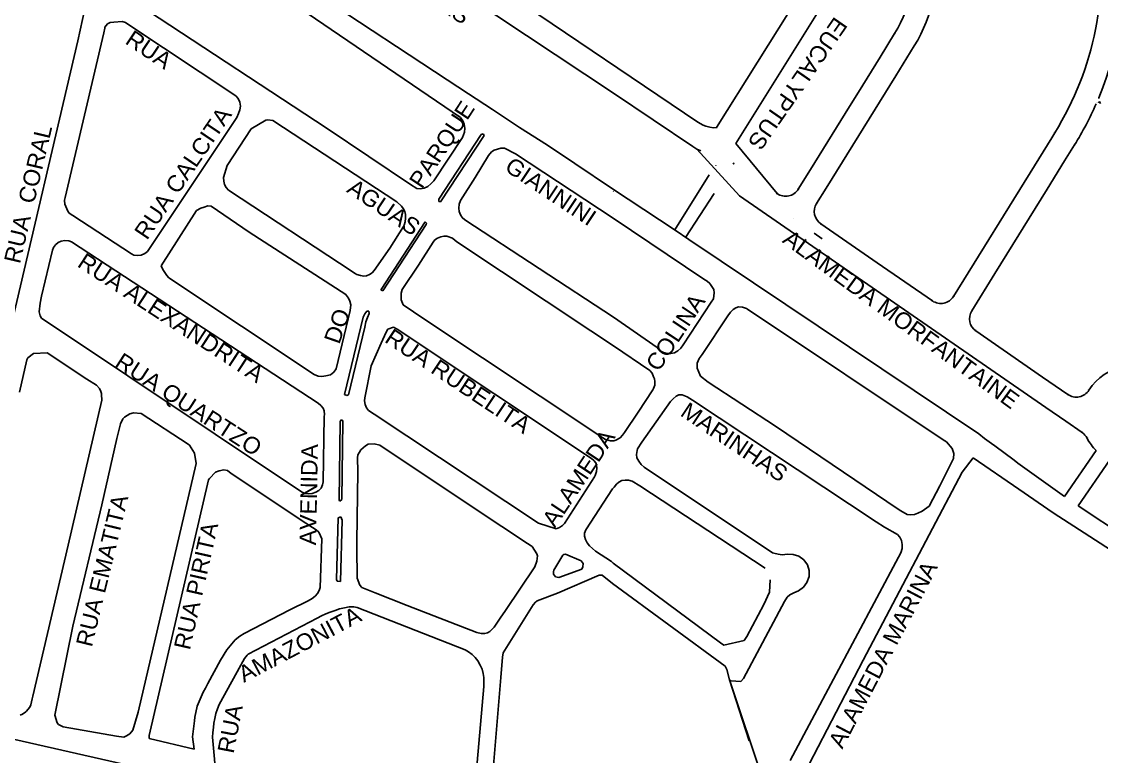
# Model space of a CAD drawing. Header units: millimetres. Extents: x 583 to 26013, y 350 to 21391.
# Drawn here: x 15733 to 16387, y 16374 to 16819 of the extents above; entities that cross this region are included whole.
import ezdxf
from ezdxf.enums import TextEntityAlignment as Align

# ---------------------------------------------------------------- set-up
doc = ezdxf.new("R2010")
doc.units = ezdxf.units.MM
for name, pattern in [('LIN0', [0]), ('LIN2', [3, 0, -3]), ('LIN3', [9, 6, -1.5, 0, -1.5])]:
    doc.linetypes.add(name, pattern=pattern)
for name, color, linetype in [('105-QUADRAS_ESTRADAS', 80, 'Continuous'), ('110-CERCA_DE_ARAME', 10, 'Continuous'), ('LOTES', 7, 'LIN0'), ('RIOS', 140, 'Continuous')]:
    doc.layers.add(name, color=color, linetype=linetype)
doc.styles.add('EU', font='arial.ttf', dxfattribs={"height": 10})
doc.styles.add('ROMANS', font='ROMANS.SHX', dxfattribs={"height": 5})

# ---------------------------------------------------------------- blocks, each defined once
blk = doc.blocks.new('SIMB19')
at = {"color": 0, "linetype": 'LIN0'}
for q in [(-0.318198, 0.318198), (-0.318198, -0.318198), (0.318198, 0.318198), (0.318198, -0.318198)]:
    blk.add_line((0, 0), q, dxfattribs=at)
for tag in ['COTA', 'PONTO', 'DESC']:
    blk.add_attdef(tag, (0, 0), '', height=1)

msp = doc.modelspace()

# ---------------------------------------------------------------- linework, layer by layer
at = {"color": 0, "linetype": 'Continuous'}
for p, q in [((16212.35792, 16848.54251), (16153.81984, 16754.88443)), ((16228.36751, 16845.85574), (16165.5379, 16745.33144))]:
    msp.add_line(p, q, dxfattribs=at)
msp.add_lwpolyline([(15678.5247, 16400.42151), (15690.87996, 16394.86735), (15709.47645, 16389.07553), (15838.44986, 16359.79161), (15840.50273, 16357.61969), (15841.95181, 16351.22455), (15842.07255, 16339.27893), (15841.46875, 16336.383), (15837.96681, 16328.29857), (15833.49469, 16321.33217), (15826.37005, 16313.97172), (15823.4719, 16310.71385), (15811.39625, 16307.45593), (15807.16976, 16306.73196), (15755.73426, 16315.28213)], dxfattribs=at)
at = {"layer": '105-QUADRAS_ESTRADAS', "color": 0, "linetype": 'Continuous'}
for p, q in [((16091.41551, 16775.60241), (15928.81551, 16883.90241)), ((15990.76971, 16783.86091), (15859.56037, 16870.6008)), ((16142.51551, 16758.20241), (16024.91551, 16837.60241)), ((15767.29383, 16807.37034), (15771.47762, 16826.79566)), ((15809.45364, 16825.71304), (15918.15664, 16754.24704)), ((15786.87475, 16818.37526), (15785.33216, 16817.61254)), ((15789.06962, 16818.74661), (15786.87475, 16818.37526)), ((15794.19917, 16819.00623), (15789.06962, 16818.74661)), ((15796.21022, 16818.40386), (15794.19917, 16819.00623)), ((15797.67807, 16817.4392), (15796.21022, 16818.40386)), ((15782.97043, 16812.24934), (15759.6065, 16712.45825)), ((15783.5942, 16814.95072), (15782.97043, 16812.24934)), ((15783.76952, 16815.63659), (15783.5942, 16814.95072)), ((15785.33216, 16817.61254), (15783.76952, 16815.63659)), ((15862.99106, 16774.15727), (15797.67807, 16817.4392)), ((15726.07564, 16630.62038), (15767.29383, 16807.37034)), ((16003.81138, 16775.28347), (15990.76971, 16783.86091)), ((15864.39349, 16772.45598), (15862.99106, 16774.15727)), ((16018.2711, 16765.73401), (16003.81138, 16775.28347)), ((16139.41551, 16743.50241), (16091.41551, 16775.60241)), ((15865.32395, 16770.27661), (15864.39349, 16772.45598)), ((15865.68514, 16767.89749), (15865.32395, 16770.27661)), ((15865.45235, 16765.68998), (15865.68514, 16767.89749)), ((15809.50941, 16679.87644), (15863.52805, 16760.87861)), ((15863.52805, 16760.87861), (15864.58043, 16763.29053)), ((15864.58043, 16763.29053), (15865.45235, 16765.68998)), ((15882.21444, 16759.6416), (15881.17326, 16759.40779)), ((15885.42912, 16759.06875), (15882.21444, 16759.6416)), ((15998.92872, 16761.00877), (15997.30764, 16762.24704)), ((16000.35448, 16759.03402), (15998.92872, 16761.00877)), ((16034.63316, 16754.88888), (16018.2711, 16765.73401)), ((15872.28364, 16754.15104), (15857.70364, 16732.00104)), ((15881.17326, 16759.40779), (15872.28364, 16754.15104)), ((15960.29064, 16709.89004), (15885.42912, 16759.06875)), ((15918.15664, 16754.24704), (15968.67064, 16720.38504)), ((16001.20564, 16756.98363), (16000.35448, 16759.03402)), ((16001.53472, 16754.55598), (16001.20564, 16756.98363)), ((16001.36308, 16752.15775), (16001.53472, 16754.55598)), ((16051.60521, 16744.23206), (16034.63316, 16754.88888)), ((16145.71551, 16756.30241), (16142.51551, 16758.20241)), ((16147.31551, 16755.70241), (16145.71551, 16756.30241)), ((16149.71551, 16755.10241), (16147.31551, 16755.70241)), ((16152.01551, 16754.80241), (16149.71551, 16755.10241)), ((16154.21551, 16754.90241), (16152.01551, 16754.80241)), ((15982.73914, 16722.71089), (16000.03064, 16748.86304)), ((16011.42864, 16750.58704), (15985.76264, 16711.60004)), ((15986.74664, 16710.01404), (16013.16164, 16749.99004)), ((16000.03064, 16748.86304), (16001.36308, 16752.15775)), ((16012.54764, 16751.12704), (16011.42864, 16750.58704)), ((16013.16164, 16749.99004), (16012.54764, 16751.12704)), ((16013.16164, 16749.99004), (16013.16164, 16749.99004)), ((16017.68568, 16740.18245), (16015.82964, 16737.96504)), ((16019.23669, 16741.28609), (16017.68568, 16740.18245)), ((16023.25272, 16742.34354), (16019.23669, 16741.28609)), ((16025.56965, 16742.49056), (16023.25272, 16742.34354)), ((16032.08264, 16739.04104), (16025.56965, 16742.49056)), ((16025.56965, 16742.49056), (16025.56965, 16742.49056)), ((16067.98912, 16733.05675), (16051.60521, 16744.23206)), ((16141.91551, 16741.90241), (16139.41551, 16743.50241)), ((16144.21551, 16740.80241), (16141.91551, 16741.90241)), ((16015.82964, 16737.96504), (16007.70264, 16724.74304)), ((16091.21294, 16700.14214), (16032.08264, 16739.04104)), ((15857.70364, 16732.00104), (15855.5528, 16724.65598)), ((16090.85503, 16717.84459), (16067.98912, 16733.05675)), ((15855.5528, 16724.65598), (15855.63631, 16722.48323)), ((15855.63631, 16722.48323), (15856.10734, 16720.39253)), ((15856.10734, 16720.39253), (15857.09631, 16718.5815)), ((15968.67064, 16720.38504), (15972.4355, 16717.9222)), ((15979.02393, 16719.20629), (15980.99225, 16720.82636)), ((15980.99225, 16720.82636), (15982.73914, 16722.71089)), ((16007.70264, 16724.74304), (15998.89643, 16710.6777)), ((15857.09631, 16718.5815), (15858.43264, 16716.89204)), ((15858.43264, 16716.89204), (15858.43264, 16716.89204)), ((15858.43264, 16716.89204), (15933.27355, 16667.7457)), ((15972.4355, 16717.9222), (15974.75264, 16717.75119)), ((15974.75264, 16717.75119), (15976.92381, 16718.13291)), ((15976.92381, 16718.13291), (15979.02393, 16719.20629)), ((16128.85503, 16692.84459), (16090.85503, 16717.84459)), ((16091.51551, 16716.10241), (16091.21551, 16716.30241)), ((16152.41551, 16715.00241), (16135.08039, 16688.4219)), ((15759.35806, 16711.01951), (15759.30378, 16710.64856)), ((15759.30378, 16710.64856), (15759.44515, 16708.47012)), ((15759.6065, 16712.45825), (15759.35806, 16711.01951)), ((15759.44515, 16708.47012), (15761.23517, 16704.2044)), ((15843.74992, 16706.77318), (15845.93107, 16707.52631)), ((15845.93107, 16707.52631), (15847.93185, 16707.32584)), ((15847.93185, 16707.32584), (15870.96964, 16691.58704)), ((15963.15937, 16707.40426), (15960.29064, 16709.89004)), ((15964.22617, 16705.82569), (15963.15937, 16707.40426)), ((15985.76264, 16711.60004), (15985.71664, 16710.11404)), ((15985.71664, 16710.11404), (15986.74664, 16710.01404)), ((15998.08772, 16708.44839), (15997.84447, 16706.10438)), ((15998.89643, 16710.6777), (15998.08772, 16708.44839)), ((15761.23517, 16704.2044), (15762.18276, 16703.02505)), ((15762.18276, 16703.02505), (15764.34135, 16701.67936)), ((15764.34135, 16701.67936), (15799.76356, 16678.46411)), ((15817.70209, 16671.13044), (15839.17888, 16704.59544)), ((15839.17888, 16704.59544), (15841.67063, 16706.0445)), ((15841.67063, 16706.0445), (15843.74992, 16706.77318)), ((15965.15041, 16704.06149), (15964.22617, 16705.82569)), ((15965.55422, 16702.32138), (15965.15041, 16704.06149)), ((15965.61098, 16700.14144), (15965.55422, 16702.32138)), ((15997.84447, 16706.10438), (15998.16085, 16704.01311)), ((15998.16085, 16704.01311), (15998.82295, 16702.10877)), ((15998.82295, 16702.10877), (15999.97068, 16700.44719)), ((15977.47164, 16697.92304), (15950.79564, 16656.87304)), ((15951.90364, 16655.98504), (15978.14564, 16696.25204)), ((15956.14264, 16681.95804), (15964.37455, 16695.03859)), ((15964.37455, 16695.03859), (15964.75025, 16695.86367)), ((15964.75025, 16695.86367), (15965.45756, 16697.88716)), ((15965.45756, 16697.88716), (15965.61098, 16700.14144)), ((15978.39764, 16697.07404), (15977.47164, 16697.92304)), ((15978.14564, 16696.25204), (15978.39764, 16697.07404)), ((15999.97068, 16700.44719), (16001.47819, 16699.06752)), ((16001.47819, 16699.06752), (16091.47819, 16640.06752)), ((16146.21294, 16663.14214), (16091.21294, 16700.14214)), ((15870.96964, 16691.58704), (15929.47719, 16653.77406)), ((15985.0273, 16687.89456), (15983.40961, 16686.84212)), ((15986.95381, 16688.65207), (15985.0273, 16687.89456)), ((15988.78586, 16689.05415), (15986.95381, 16688.65207)), ((15990.69142, 16689.10636), (15988.78586, 16689.05415)), ((15994.14212, 16687.9775), (15990.69142, 16689.10636)), ((15994.34424, 16687.79743), (15994.14212, 16687.9775)), ((15996.71664, 16685.68504), (15994.34424, 16687.79743)), ((16136.97795, 16687.07381), (16128.85503, 16692.84459)), ((15752.59393, 16682.21217), (15751.95225, 16680.66581)), ((15753.84097, 16683.91072), (15752.59393, 16682.21217)), ((15755.40885, 16685.38454), (15753.84097, 16683.91072)), ((15757.3245, 16686.18123), (15755.40885, 16685.38454)), ((15759.54587, 16686.5364), (15757.3245, 16686.18123)), ((15761.79687, 16686.41801), (15759.54587, 16686.5364)), ((15763.59834, 16685.76048), (15761.79687, 16686.41801)), ((15912.7672, 16588.102), (15763.59834, 16685.76048)), ((15946.70186, 16668.40123), (15956.14264, 16681.95804)), ((15982.25559, 16685.58198), (15973.47264, 16671.56704)), ((15983.40961, 16686.84212), (15982.25559, 16685.58198)), ((16077.82564, 16631.89604), (15996.71664, 16685.68504)), ((15996.71664, 16685.68504), (15996.71664, 16685.68504)), ((16312.45164, 16569.47504), (16136.97795, 16687.07381)), ((15751.95225, 16680.66581), (15745.27179, 16652.87327)), ((15799.76356, 16678.46411), (15801.26676, 16677.67445)), ((15801.26676, 16677.67445), (15803.27859, 16677.44738)), ((15803.27859, 16677.44738), (15805.71555, 16677.73632)), ((15805.71555, 16677.73632), (15807.87499, 16678.57053)), ((15807.87499, 16678.57053), (15809.50941, 16679.87644)), ((15818.78217, 16669.04531), (15817.70209, 16671.13044)), ((15819.91956, 16667.09577), (15818.78217, 16669.04531)), ((15945.42233, 16666.88821), (15946.70186, 16668.40123)), ((15973.47264, 16671.56704), (15963.52407, 16656.903)), ((15821.13533, 16665.32322), (15819.91956, 16667.09577)), ((15822.40536, 16664.00856), (15821.13533, 16665.32322)), ((15910.31157, 16605.45639), (15822.40536, 16664.00856)), ((15933.27355, 16667.7457), (15934.70746, 16666.78146)), ((15934.70746, 16666.78146), (15936.19804, 16665.997)), ((15936.19804, 16665.997), (15938.31779, 16665.2793)), ((15938.31779, 16665.2793), (15940.30639, 16664.93776)), ((15940.30639, 16664.93776), (15941.94558, 16665.09031)), ((15941.94558, 16665.09031), (15943.7979, 16665.87776)), ((15943.7979, 16665.87776), (15945.42233, 16666.88821)), ((16148.10768, 16661.82471), (16146.21294, 16663.14214)), ((16149.72827, 16660.42722), (16148.10768, 16661.82471)), ((15950.79564, 16656.87304), (15950.93064, 16656.38404)), ((15950.79564, 16656.87304), (15950.79564, 16656.87304)), ((15950.93064, 16656.38404), (15951.90364, 16655.98504)), ((15963.52407, 16656.903), (15962.92418, 16654.7431)), ((16151.02061, 16658.62313), (16149.72827, 16660.42722)), ((16152.08977, 16656.77812), (16151.02061, 16658.62313)), ((16152.44097, 16654.84438), (16152.08977, 16656.77812)), ((15744.54393, 16648.58781), (15743.87442, 16643.37982)), ((15745.27179, 16652.87327), (15744.54393, 16648.58781)), ((15745.27179, 16652.87327), (15745.27179, 16652.87327)), ((15929.47719, 16653.77406), (15929.99206, 16653.29156)), ((15929.99206, 16653.29156), (15931.11312, 16651.64341)), ((15931.11312, 16651.64341), (15932.0094, 16649.7772)), ((15932.0094, 16649.7772), (15932.59898, 16647.57678)), ((15962.92418, 16654.7431), (15962.91567, 16650.62661)), ((15962.91567, 16650.62661), (15964.26961, 16647.50214)), ((16133.66558, 16623.31544), (16150.56264, 16649.16804)), ((16150.56264, 16649.16804), (16151.92716, 16651.17569)), ((16151.92716, 16651.17569), (16152.44097, 16654.84438)), ((15743.87442, 16643.37982), (15744.61471, 16640.96418)), ((15932.14564, 16644.19404), (15923.64117, 16608.95499)), ((15932.59898, 16647.57678), (15932.14564, 16644.19404)), ((15940.97464, 16642.23504), (15940.02564, 16640.20704)), ((15942.20864, 16643.67604), (15940.97464, 16642.23504)), ((15943.35764, 16643.72504), (15942.20864, 16643.67604)), ((15942.52764, 16639.99404), (15943.53064, 16642.40204)), ((15943.53064, 16642.40204), (15943.35764, 16643.72504)), ((15964.26961, 16647.50214), (15976.67064, 16639.05204)), ((16162.2569, 16643.09063), (16160.74781, 16640.97791)), ((16163.84237, 16644.6769), (16162.2569, 16643.09063)), ((16165.57714, 16645.8224), (16163.84237, 16644.6769)), ((16167.14292, 16646.34554), (16165.57714, 16645.8224)), ((16169.5756, 16646.1801), (16167.14292, 16646.34554)), ((16171.89923, 16645.33493), (16169.5756, 16646.1801)), ((16172.61331, 16644.97217), (16171.89923, 16645.33493)), ((16290.93779, 16565.9653), (16172.61331, 16644.97217)), ((15744.61471, 16640.96418), (15745.4111, 16639.62473)), ((15745.4111, 16639.62473), (15902.72029, 16534.38598)), ((15940.02564, 16640.20704), (15928.74864, 16593.25604)), ((15940.97764, 16634.13204), (15941.53164, 16637.24104)), ((15941.53164, 16637.24104), (15942.52764, 16639.99404)), ((15976.67064, 16639.05204), (16082.54564, 16568.70404)), ((16091.47819, 16640.06752), (16117.93064, 16621.86704)), ((16160.74781, 16640.97791), (16145.05164, 16617.44804)), ((15931.20964, 16593.17404), (15940.97764, 16634.13204)), ((15953.88287, 16630.96506), (15950.97264, 16624.34004)), ((15954.98582, 16632.78348), (15953.88287, 16630.96506)), ((15953.88287, 16630.96506), (15953.88287, 16630.96506)), ((15958.33664, 16634.09204), (15954.98582, 16632.78348)), ((15960.61086, 16632.78348), (15958.33664, 16634.09204)), ((15960.61086, 16632.78348), (15960.61086, 16632.78348)), ((16078.17879, 16554.6277), (15960.61086, 16632.78348)), ((16091.47145, 16622.81425), (16077.82564, 16631.89604)), ((15950.97264, 16624.34004), (15944.92064, 16610.60704)), ((15950.97264, 16624.34004), (15950.97264, 16624.34004)), ((16113.47145, 16607.81425), (16091.47145, 16622.81425)), ((16132.24794, 16621.37676), (16133.66558, 16623.31544)), ((15740.42307, 16618.2064), (15736.98944, 16615.49775)), ((15748.74613, 16618.48138), (15740.42307, 16618.2064)), ((15772.83153, 16602.70175), (15748.74613, 16618.48138)), ((16117.93064, 16621.86704), (16119.43898, 16619.71129)), ((16119.43898, 16619.71129), (16119.43898, 16619.71129)), ((16119.43898, 16619.71129), (16121.68717, 16618.68667)), ((16121.68717, 16618.68667), (16123.91708, 16618.09398)), ((16123.91708, 16618.09398), (16126.11587, 16618.05221)), ((16126.11587, 16618.05221), (16128.33083, 16618.59273)), ((16128.33083, 16618.59273), (16130.41843, 16619.78257)), ((16130.41843, 16619.78257), (16132.24794, 16621.37676)), ((16145.05164, 16617.44804), (16143.30774, 16615.07861)), ((15736.48838, 16614.29036), (15732.07915, 16594.74179)), ((15736.98944, 16615.49775), (15736.48838, 16614.29036)), ((15944.92064, 16610.60704), (15941.01561, 16591.34245)), ((16142.1266, 16612.30771), (16142.07524, 16609.28027)), ((16142.07524, 16609.28027), (16144.19698, 16604.52575)), ((16143.30774, 16615.07861), (16142.1266, 16612.30771)), ((15778.55029, 16598.94355), (15772.83153, 16602.70175)), ((15912.69228, 16604.50903), (15910.31157, 16605.45639)), ((15915.04567, 16604.14735), (15912.69228, 16604.50903)), ((15917.47046, 16604.586), (15915.04567, 16604.14735)), ((15920.13474, 16605.15118), (15917.47046, 16604.586)), ((15922.1594, 16606.91454), (15920.13474, 16605.15118)), ((15923.64117, 16608.95499), (15922.1594, 16606.91454)), ((16114.82978, 16606.19053), (16113.47145, 16607.81425)), ((16115.75996, 16604.11316), (16114.82978, 16606.19053)), ((16116.35336, 16602.89253), (16115.75996, 16604.11316)), ((16116.4832, 16601.15578), (16116.35336, 16602.89253)), ((16144.19698, 16604.52575), (16148.68964, 16600.78804)), ((15780.44044, 16596.91354), (15778.55029, 16598.94355)), ((15781.15474, 16595.23818), (15780.44044, 16596.91354)), ((16106.32764, 16582.64304), (16115.25264, 16596.24304)), ((16115.25264, 16596.24304), (16115.76141, 16596.94874)), ((16115.76141, 16596.94874), (16116.41401, 16599.0307)), ((16116.41401, 16599.0307), (16116.4832, 16601.15578)), ((16148.68964, 16600.78804), (16189.54964, 16574.09504)), ((15761.47129, 16502.22173), (15781.87478, 16589.96608)), ((15781.66283, 16593.85306), (15781.15474, 16595.23818)), ((15781.73065, 16593.40428), (15781.66283, 16593.85306)), ((15781.87478, 16589.96608), (15781.73065, 16593.40428)), ((15928.74864, 16593.25604), (15930.07464, 16592.81104)), ((15928.74864, 16593.25604), (15928.74864, 16593.25604)), ((15930.07464, 16592.81104), (15931.20964, 16593.17404)), ((15941.01561, 16591.34245), (15940.79401, 16589.5093)), ((16127.53162, 16590.77988), (16126.04382, 16589.00414)), ((16129.32523, 16592.28397), (16127.53162, 16590.77988)), ((16130.97597, 16593.09962), (16129.32523, 16592.28397)), ((16132.92627, 16593.16664), (16130.97597, 16593.09962)), ((16136.10015, 16591.9092), (16132.92627, 16593.16664)), ((16139.19222, 16589.97707), (16136.10015, 16591.9092)), ((16250.31181, 16516.1986), (16139.19222, 16589.97707)), ((16139.19222, 16589.97707), (16139.19222, 16589.97707)), ((15914.33847, 16586.69041), (15912.7672, 16588.102)), ((15915.74557, 16584.97496), (15914.33847, 16586.69041)), ((15916.44803, 16583.41349), (15915.74557, 16584.97496)), ((15916.55837, 16581.32244), (15916.44803, 16583.41349)), ((15940.79401, 16589.5093), (15941.14104, 16587.32043)), ((15941.14104, 16587.32043), (15942.00527, 16585.28815)), ((15942.00527, 16585.28815), (15943.29863, 16583.61485)), ((15943.29863, 16583.61485), (15946.73964, 16581.42704)), ((16126.04382, 16589.00414), (16108.66398, 16564.46801)), ((15793.05397, 16575.59296), (15794.50142, 16578.62713)), ((15794.50142, 16578.62713), (15795.47652, 16579.65279)), ((15795.47652, 16579.65279), (15798.77539, 16581.73174)), ((15798.77539, 16581.73174), (15801.04672, 16582.23618)), ((15801.04672, 16582.23618), (15805.57675, 16581.75143)), ((15805.57675, 16581.75143), (15834.04932, 16563.32462)), ((15915.70002, 16540.5757), (15916.41517, 16580.03817)), ((15916.41517, 16580.03817), (15916.55837, 16581.32244)), ((15926.02964, 16576.94904), (15925.49164, 16529.42604)), ((15926.68764, 16578.02004), (15926.02964, 16576.94904)), ((15927.79364, 16577.45904), (15926.68764, 16578.02004)), ((15927.17264, 16529.80104), (15927.65764, 16577.13304)), ((15927.65764, 16577.13304), (15927.79364, 16577.45904)), ((15927.65764, 16577.13304), (15927.65764, 16577.13304)), ((15946.73964, 16581.42704), (16046.06494, 16515.47465)), ((16098.0518, 16570.35357), (16106.32764, 16582.64304)), ((15790.88495, 16566.74881), (15793.05397, 16575.59296)), ((16096.81236, 16568.62711), (16098.0518, 16570.35357)), ((16189.54964, 16574.09504), (16230.69164, 16546.37604)), ((15781.91564, 16526.52838), (15790.88495, 16566.74881)), ((15946.64158, 16563.40229), (15943.03272, 16563.18303)), ((15950.16264, 16562.76904), (15946.64158, 16563.40229)), ((16082.54564, 16568.70404), (16084.99264, 16567.09104)), ((16082.54564, 16568.70404), (16082.54564, 16568.70404)), ((16084.99264, 16567.09104), (16086.70868, 16566.20172)), ((16086.70868, 16566.20172), (16089.62771, 16565.22949)), ((16089.62771, 16565.22949), (16091.62771, 16565.22949)), ((16091.62771, 16565.22949), (16092.8292, 16565.66856)), ((16092.8292, 16565.66856), (16095.47779, 16567.2084)), ((16095.47779, 16567.2084), (16096.81236, 16568.62711)), ((16108.66398, 16564.46801), (16105.95914, 16560.45449)), ((16293.04274, 16564.67133), (16290.93779, 16565.9653)), ((16296.38166, 16560.75594), (16293.04274, 16564.67133)), ((16315.88234, 16566.67803), (16312.45164, 16569.47504)), ((16320.11535, 16563.59417), (16315.88234, 16566.67803)), ((16322.19638, 16562.23428), (16320.11535, 16563.59417)), ((15834.04932, 16563.32462), (15834.98186, 16562.58711)), ((15834.98186, 16562.58711), (15837.96084, 16557.76167)), ((15837.96084, 16557.76167), (15838.96182, 16551.57751)), ((15937.7712, 16558.35223), (15936.86315, 16556.77358)), ((15938.5844, 16559.78849), (15937.7712, 16558.35223)), ((15941.34559, 16562.33128), (15938.5844, 16559.78849)), ((15943.03272, 16563.18303), (15941.34559, 16562.33128)), ((16008.27464, 16523.75604), (15950.16264, 16562.76904)), ((16105.71459, 16559.42741), (16105.32823, 16557.08176)), ((16105.32823, 16557.08176), (16105.64937, 16555.0275)), ((16105.95914, 16560.45449), (16105.71459, 16559.42741)), ((16297.39833, 16557.63022), (16296.38166, 16560.75594)), ((16297.24193, 16554.58265), (16297.39833, 16557.63022)), ((16333.92564, 16553.59104), (16322.19638, 16562.23428)), ((15838.96182, 16551.57751), (15821.35923, 16476.28565)), ((15936.86315, 16556.77358), (15936.54464, 16555.09004)), ((15936.54464, 16555.09004), (15936.73513, 16546.68466)), ((16079.61654, 16553.38765), (16078.17879, 16554.6277)), ((16080.74745, 16552.04316), (16079.61654, 16553.38765)), ((16081.26296, 16550.49544), (16080.74745, 16552.04316)), ((16081.38941, 16548.6825), (16081.26296, 16550.49544)), ((16105.64937, 16555.0275), (16106.82578, 16552.9203)), ((16106.82578, 16552.9203), (16108.27708, 16550.95683)), ((16108.27708, 16550.95683), (16110.10144, 16549.34081)), ((16288.95464, 16538.08904), (16297.24193, 16554.58265)), ((16336.16864, 16551.68904), (16333.92564, 16553.59104)), ((16364.30236, 16531.55522), (16336.16864, 16551.68904)), ((15847.00254, 16542.55344), (15850.60154, 16546.32551)), ((15850.60154, 16546.32551), (15852.8129, 16547.14705)), ((15852.8129, 16547.14705), (15855.61414, 16547.66523)), ((15855.61414, 16547.66523), (15857.91697, 16547.41853)), ((15857.91697, 16547.41853), (15860.13064, 16545.60004)), ((15860.13064, 16545.60004), (15905.25664, 16515.56804)), ((15936.73513, 16546.68466), (15936.06807, 16504.13768)), ((16079.88969, 16543.43691), (16080.34198, 16544.37139)), ((16080.34198, 16544.37139), (16081.08637, 16546.66198)), ((16081.08637, 16546.66198), (16081.38941, 16548.6825)), ((16110.10144, 16549.34081), (16187.76917, 16497.51757)), ((16230.69164, 16546.37604), (16263.69964, 16523.94504)), ((16302.35464, 16546.37704), (16242.58364, 16432.64804)), ((15810.4644, 16387.00411), (15846.4804, 16541.62632)), ((15846.4804, 16541.62632), (15847.00254, 16542.55344)), ((15914.52155, 16536.73308), (15915.30025, 16538.60995)), ((15915.30025, 16538.60995), (15915.70002, 16540.5757)), ((16061.75597, 16515.34343), (16079.88969, 16543.43691)), ((16091.84836, 16537.29239), (16090.84836, 16536.29239)), ((16093.18727, 16539.01826), (16091.84836, 16537.29239)), ((16094.7469, 16540.28432), (16093.18727, 16539.01826)), ((16096.58493, 16541.19291), (16094.7469, 16540.28432)), ((16098.51227, 16541.58004), (16096.58493, 16541.19291)), ((16100.56036, 16541.43055), (16098.51227, 16541.58004)), ((16102.84264, 16540.8393), (16100.56036, 16541.43055)), ((16107.46764, 16537.99504), (16102.84264, 16540.8393)), ((16183.31364, 16488.29904), (16107.46764, 16537.99504)), ((16282.38964, 16525.80504), (16288.95464, 16538.08904)), ((15902.72029, 16534.38598), (15904.79146, 16533.45459)), ((15904.79146, 16533.45459), (15906.77084, 16533.15152)), ((15906.77084, 16533.15152), (15909.06215, 16533.44787)), ((15909.06215, 16533.44787), (15911.26869, 16534.13789)), ((15911.26869, 16534.13789), (15913.12238, 16535.22207)), ((15913.12238, 16535.22207), (15914.52155, 16536.73308)), ((16090.84836, 16536.29239), (16074.7457, 16511.48991)), ((15764.29574, 16453.19508), (15781.91564, 16526.52838)), ((15925.49164, 16529.42604), (15925.96164, 16528.78404)), ((15925.96164, 16528.78404), (15927.17264, 16529.80104)), ((16278.18742, 16522.68102), (16282.38964, 16525.80504)), ((16454.51551, 16471.60241), (16372.63233, 16526.01939)), ((15924.95764, 16518.72204), (15923.85264, 16481.46204)), ((15926.51264, 16519.28404), (15924.95764, 16518.72204)), ((15927.20664, 16517.31904), (15926.51264, 16519.28404)), ((16039.47357, 16503.17046), (16008.27464, 16523.75604)), ((16263.69964, 16523.94504), (16265.25518, 16522.84258)), ((16265.25518, 16522.84258), (16269.218, 16520.76063)), ((16269.218, 16520.76063), (16271.29667, 16520.58372)), ((16271.29667, 16520.58372), (16273.54713, 16520.75014)), ((16273.54713, 16520.75014), (16275.53052, 16521.42587)), ((16275.53052, 16521.42587), (16278.18742, 16522.68102)), ((15905.25664, 16515.56804), (15909.27919, 16512.79834)), ((15909.27919, 16512.79834), (15911.60844, 16511.46824)), ((15911.60844, 16511.46824), (15913.13221, 16510.03084)), ((15926.31964, 16480.24704), (15927.20664, 16517.31904)), ((16046.06494, 16515.47465), (16056.84221, 16511.99757)), ((16056.84221, 16511.99757), (16058.88806, 16512.92884)), ((16058.88806, 16512.92884), (16060.55663, 16514.06061)), ((16060.55663, 16514.06061), (16061.75597, 16515.34343)), ((16074.7457, 16511.48991), (16074.01021, 16509.43445)), ((16255.49166, 16513.13817), (16250.31181, 16516.1986)), ((16263.34481, 16508.59487), (16255.49166, 16513.13817)), ((15913.13221, 16510.03084), (15914.25422, 16507.89954)), ((15915.06045, 16505.9143), (15913.95487, 16476.60737)), ((15914.25422, 16507.89954), (15915.06045, 16505.9143)), ((16074.01021, 16509.43445), (16073.85739, 16507.52442)), ((16073.85739, 16507.52442), (16074.45066, 16505.53741)), ((16074.45066, 16505.53741), (16075.51096, 16503.49197)), ((16264.81827, 16507.06084), (16263.34481, 16508.59487)), ((16265.67983, 16505.0481), (16264.81827, 16507.06084)), ((16266.11363, 16502.58855), (16265.67983, 16505.0481)), ((15740.05169, 16410.8295), (15761.47129, 16502.22173)), ((15936.06807, 16504.13768), (15936.08564, 16500.29204)), ((15936.08564, 16500.29204), (15936.36846, 16482.43968)), ((16041.62164, 16501.74004), (16039.47357, 16503.17046)), ((16042.26413, 16501.33341), (16041.62164, 16501.74004)), ((16045.17599, 16496.92561), (16042.26413, 16501.33341)), ((16075.51096, 16503.49197), (16076.85839, 16501.74663)), ((16076.85839, 16501.74663), (16080.52064, 16498.57504)), ((16080.52064, 16498.57504), (16090.34864, 16492.29304)), ((16265.26241, 16497.52166), (16266.07162, 16500.11751)), ((16266.07162, 16500.11751), (16266.11363, 16502.58855)), ((16043.91564, 16489.06504), (16045.00765, 16492.43221)), ((16045.00765, 16492.43221), (16045.40464, 16495.65804)), ((16045.40464, 16495.65804), (16045.17599, 16496.92561)), ((16060.82664, 16496.01604), (16055.29764, 16486.97204)), ((16061.41964, 16496.51104), (16060.82664, 16496.01604)), ((16062.36464, 16496.68604), (16061.41964, 16496.51104)), ((16071.90364, 16492.66604), (16062.36464, 16496.68604)), ((16073.17264, 16491.09404), (16071.90364, 16492.66604)), ((16090.34864, 16492.29304), (16091.34864, 16491.29304)), ((16187.76917, 16497.51757), (16188.57107, 16497.32505)), ((16188.57107, 16497.32505), (16191.19662, 16496.65016)), ((16191.19662, 16496.65016), (16193.62343, 16496.34054)), ((16193.62343, 16496.34054), (16196.67052, 16496.7361)), ((16196.67052, 16496.7361), (16200.15349, 16496.43856)), ((16198.292, 16371.90449), (16263.93399, 16494.88783)), ((16200.15349, 16496.43856), (16203.52057, 16495.44523)), ((16203.52057, 16495.44523), (16206.69293, 16493.3583)), ((16206.69293, 16493.3583), (16208.87012, 16490.26838)), ((16263.93399, 16494.88783), (16265.26241, 16497.52166)), ((16026.20864, 16462.69104), (16043.91564, 16489.06504)), ((16055.29764, 16486.97204), (16055.09764, 16486.17104)), ((16055.09764, 16486.17104), (16055.17864, 16484.53904)), ((16058.46864, 16482.61504), (16072.22264, 16487.71304)), ((16072.22264, 16487.71304), (16072.91864, 16488.97404)), ((16072.22264, 16487.71304), (16072.22264, 16487.71304)), ((16072.91864, 16488.97404), (16073.17264, 16491.09404)), ((16091.34864, 16491.29304), (16156.15664, 16442.99404)), ((16208.87012, 16490.26838), (16209.84656, 16486.72744)), ((16209.84656, 16486.72744), (16209.83443, 16483.12748)), ((15923.85264, 16481.46204), (15924.35464, 16480.28904)), ((15923.85264, 16481.46204), (15923.85264, 16481.46204)), ((15924.35464, 16480.28904), (15926.31964, 16480.24704)), ((15936.36846, 16482.43968), (15936.3845, 16482.13403)), ((15936.3845, 16482.13403), (15937.97008, 16478.03998)), ((16055.17864, 16484.53904), (16056.36464, 16482.95004)), ((16056.36464, 16482.95004), (16058.46864, 16482.61504)), ((16082.71941, 16483.9108), (16057.53564, 16473.20204)), ((16084.18478, 16484.05852), (16082.71941, 16483.9108)), ((16084.51691, 16483.93853), (16084.18478, 16484.05852)), ((16090.94364, 16478.92504), (16084.51691, 16483.93853)), ((16158.94364, 16428.92504), (16090.94364, 16478.92504)), ((16185.9137, 16473.7244), (16186.26864, 16481.23904)), ((16208.53715, 16479.64384), (16206.36126, 16476.75779)), ((16209.83443, 16483.12748), (16208.53715, 16479.64384)), ((15821.35923, 16476.28565), (15803.75952, 16401.11304)), ((15912.30311, 16472.92123), (15910.89757, 16471.30752)), ((15913.29563, 16474.82078), (15912.30311, 16472.92123)), ((15913.95487, 16476.60737), (15913.29563, 16474.82078)), ((15937.97008, 16478.03998), (15939.11542, 16476.50679)), ((15939.11542, 16476.50679), (15947.3225, 16473.30809)), ((15947.3225, 16473.30809), (15966.67299, 16465.73568)), ((16057.53564, 16473.20204), (16045.32626, 16468.40879)), ((16182.34464, 16466.25804), (16185.9137, 16473.7244)), ((16198.19993, 16472.12404), (16196.53443, 16470.76548)), ((16200.49476, 16473.27054), (16198.19993, 16472.12404)), ((16203.38737, 16474.60138), (16200.49476, 16473.27054)), ((16206.36126, 16476.75779), (16203.38737, 16474.60138)), ((15906.7653, 16468.55431), (15895.63864, 16462.99904)), ((15909.04855, 16469.84731), (15906.7653, 16468.55431)), ((15910.89757, 16471.30752), (15909.04855, 16469.84731)), ((15966.67299, 16465.73568), (16008.85664, 16449.34404)), ((16042.79701, 16466.03093), (16024.65379, 16436.9608)), ((16044.23086, 16467.62454), (16042.79701, 16466.03093)), ((16045.32626, 16468.40879), (16044.23086, 16467.62454)), ((16194.88319, 16468.15878), (16170.14201, 16421.40238)), ((16172.04664, 16446.90304), (16182.34464, 16466.25804)), ((16196.53443, 16470.76548), (16194.88319, 16468.15878)), ((15895.63864, 16462.99904), (15867.97487, 16448.71209)), ((15914.73074, 16459.31899), (15912.13795, 16457.91419)), ((15917.40658, 16460.52001), (15914.73074, 16459.31899)), ((15920.07581, 16461.67603), (15917.40658, 16460.52001)), ((15922.9718, 16462.68062), (15920.07581, 16461.67603)), ((15925.71718, 16463.60598), (15922.9718, 16462.68062)), ((15928.72823, 16464.25744), (15925.71718, 16463.60598)), ((15931.57907, 16464.80636), (15928.72823, 16464.25744)), ((15934.26582, 16464.81078), (15931.57907, 16464.80636)), ((15936.45381, 16464.46635), (15934.26582, 16464.81078)), ((16001.77453, 16438.84825), (15936.45381, 16464.46635)), ((16022.82693, 16458.06385), (16026.20864, 16462.69104)), ((15753.45958, 16399.2987), (15764.29574, 16453.19508)), ((15912.13795, 16457.91419), (15870.43412, 16436.25773)), ((16016.66636, 16449.94755), (16019.16942, 16452.6055)), ((16019.16942, 16452.6055), (16022.82693, 16458.06385)), ((15865.35633, 16447.10422), (15862.44881, 16444.90466)), ((15867.97487, 16448.71209), (15865.35633, 16447.10422)), ((16008.85664, 16449.34404), (16011.44839, 16448.71867)), ((16011.44839, 16448.71867), (16013.51407, 16448.7306)), ((16013.51407, 16448.7306), (16015.17664, 16449.04004)), ((16015.17664, 16449.04004), (16016.66636, 16449.94755)), ((16172.04664, 16446.90304), (16170.46631, 16444.52871)), ((15862.44881, 16444.90466), (15857.44764, 16438.84404)), ((16158.25477, 16441.71715), (16156.15664, 16442.99404)), ((16170.46631, 16444.52871), (16158.25477, 16441.71715)), ((15868.11665, 16433.59241), (15852.84201, 16405.6759)), ((15857.44764, 16438.84404), (15853.67764, 16432.49504)), ((15869.70781, 16435.53357), (15868.11665, 16433.59241)), ((15870.43412, 16436.25773), (15869.70781, 16435.53357)), ((16003.76974, 16437.65006), (16001.77453, 16438.84825)), ((16005.92535, 16435.98933), (16003.76974, 16437.65006)), ((16007.82624, 16434.19816), (16005.92535, 16435.98933)), ((16009.44498, 16432.1548), (16007.82624, 16434.19816)), ((16024.31003, 16434.35468), (16023.21317, 16422.00849)), ((16024.65379, 16436.9608), (16024.31003, 16434.35468)), ((15853.67764, 16432.49504), (15846.02936, 16418.50263)), ((16010.87665, 16429.61034), (16009.44498, 16432.1548)), ((16011.96571, 16427.12325), (16010.87665, 16429.61034)), ((16012.61103, 16424.58403), (16011.96571, 16427.12325)), ((16160.11009, 16427.01225), (16158.94364, 16428.92504)), ((16161.63764, 16420.64904), (16160.11009, 16427.01225)), ((16242.58364, 16432.64804), (16192.87282, 16337.14634)), ((16023.21317, 16422.00849), (16006.625, 16217.74128)), ((16013.03317, 16422.07639), (16012.61103, 16424.58403)), ((16012.99777, 16420.99407), (16013.03317, 16422.07639)), ((16013.042, 16419.3362), (16012.99777, 16420.99407)), ((16162.36605, 16419.98652), (16161.63764, 16420.64904)), ((16168.45225, 16419.64447), (16162.36605, 16419.98652)), ((16170.14201, 16421.40238), (16168.45225, 16419.64447)), ((15843.13733, 16413.16472), (15840.22025, 16406.19917)), ((15844.59566, 16415.64451), (15843.13733, 16413.16472)), ((15846.02936, 16418.50263), (15844.59566, 16415.64451)), ((15995.43606, 16217.73187, -814.94843), (16013.07667, 16416.70447)), ((16013.07667, 16416.70447), (16013.042, 16419.3362)), ((15738.80331, 16405.50287), (15739.66203, 16409.23373)), ((15739.66203, 16409.23373), (15740.05169, 16410.8295)), ((15733.90961, 16399.83166), (15735.90449, 16401.26813)), ((15735.90449, 16401.26813), (15736.36862, 16401.73574)), ((15736.36862, 16401.73574), (15738.1345, 16403.93937)), ((15738.1345, 16403.93937), (15738.40242, 16404.49918)), ((15738.40242, 16404.49918), (15738.80331, 16405.50287)), ((15803.75952, 16401.11304), (15800.66597, 16390.21773)), ((15839.54876, 16404.7235), (15838.2063, 16398.05946)), ((15840.22025, 16406.19917), (15839.54876, 16404.7235)), ((15850.9215, 16400.28518), (15850.31582, 16397.33997)), ((15851.78291, 16403.04264), (15850.9215, 16400.28518)), ((15852.84201, 16405.6759), (15851.78291, 16403.04264)), ((15732.39355, 16399.20999), (15733.90961, 16399.83166)), ((15754.87039, 16394.5505), (15753.45958, 16399.2987)), ((15755.6981, 16393.72042), (15754.87039, 16394.5505)), ((15758.38782, 16392.21812), (15755.6981, 16393.72042)), ((15837.85064, 16395.78004), (15836.77864, 16386.20504)), ((15838.2063, 16398.05946), (15837.85064, 16395.78004)), ((15849.61669, 16394.44192), (15849.34136, 16391.73166)), ((15850.31582, 16397.33997), (15849.61669, 16394.44192)), ((15790.74736, 16386.51442), (15758.38782, 16392.21812)), ((15798.76248, 16388.0319), (15796.80064, 16386.83721)), ((15800.66597, 16390.21773), (15798.76248, 16388.0319)), ((15810.41565, 16385.09729), (15810.4644, 16387.00411)), ((15849.01394, 16388.8084), (15848.8937, 16385.95811)), ((15849.34136, 16391.73166), (15849.01394, 16388.8084)), ((15795.25454, 16385.90496), (15790.74736, 16386.51442)), ((15796.80064, 16386.83721), (15795.25454, 16385.90496)), ((15837.75344, 16378.72272), (15810.41565, 16385.09729)), ((15836.77864, 16386.20504), (15837.75344, 16378.72272)), ((15848.8937, 16385.95811), (15851.9405, 16352.39319))]:
    msp.add_line(p, q, dxfattribs=at)
at = {"layer": '110-CERCA_DE_ARAME', "color": 0, "linetype": 'Continuous'}
for p, q in [((15998.92872, 16761.00877), (15838.95501, 16869.97946)), ((16091.21551, 16702.70241), (16091.21551, 16702.70241)), ((16309.19398, 16555.04801), (16302.35464, 16546.37704)), ((16491.01551, 16435.40241), (16357.46865, 16521.67125)), ((16161.63764, 16420.64904), (16188.61464, 16339.82504)), ((16161.63764, 16420.64904), (16161.63764, 16420.64904)), ((16161.63764, 16420.64904), (16173.63764, 16383.64904))]:
    msp.add_line(p, q, dxfattribs=at)
at = {"layer": 'LOTES', "color": 0, "linetype": 'LIN0'}
for p, q in [((16252.76773, 16797.49616), (16261.59262, 16811.74934)), ((16262.2395, 16786.19936), (16273.49577, 16804.37946)), ((16242.23934, 16780.49166), (16252.76773, 16797.49616)), ((16220.12595, 16718.18136), (16262.2395, 16786.19936)), ((16231.71095, 16763.48716), (16242.23934, 16780.49166)), ((16221.18256, 16746.48266), (16231.71095, 16763.48716)), ((16210.65417, 16729.47816), (16221.18256, 16746.48266)), ((16346.13125, 16731.73113), (16356.65964, 16748.73563)), ((16356.65964, 16748.73563), (16358.51827, 16751.73752)), ((16141.91551, 16741.90241), (16167.71227, 16713.65445)), ((16190.51396, 16714.90989), (16165.5379, 16745.33144)), ((16364.40081, 16734.6437), (16370.42142, 16744.36764)), ((16353.87242, 16717.6392), (16364.40081, 16734.6437)), ((16153.46398, 16732.0158), (16153.33073, 16732.10793)), ((16203.2843, 16717.57501), (16210.65417, 16729.47816)), ((16297.17423, 16652.66018), (16346.13125, 16731.73113)), ((16128.55613, 16693.04124), (16149.36193, 16726.32489)), ((16214.33532, 16708.82886), (16220.12595, 16718.18136)), ((16322.28725, 16666.6257), (16353.87242, 16717.6392)), ((16167.71227, 16713.65445), (16353.00194, 16585.5465)), ((16200.37632, 16699.58095), (16200.37631, 16699.58095)), ((16216.86903, 16696.68818), (16251.01094, 16673.08271)), ((16251.01094, 16673.08271), (16284.4039, 16649.99506)), ((16308.22525, 16643.91403), (16322.28725, 16666.6257)), ((16310.75897, 16631.77335), (16327.20985, 16620.39933)), ((16327.20985, 16620.39933), (16351.06363, 16603.907)), ((16366.3517, 16593.33694), (16351.06363, 16603.907)), ((16353.00194, 16585.5465), (16365.12288, 16577.16617)), ((16365.12288, 16577.16617), (16375.10999, 16570.26116)), ((16364.30236, 16531.55522), (16383.56913, 16559.42182)), ((16336.68783, 16536.03896), (16309.19398, 16555.04801)), ((16372.63233, 16526.01939), (16391.79457, 16553.73481)), ((16357.46865, 16521.67125), (16336.68783, 16536.03896))]:
    msp.add_line(p, q, dxfattribs=at)
at = {"layer": 'LOTES', "color": 0, "linetype": 'LIN2'}
msp.add_line((16385.11492, 16772.95787), (16383.5244, 16769.24851), dxfattribs=at)
at = {"layer": 'LOTES', "color": 0, "linetype": 'LIN3'}
msp.add_line((16212.88811, 16690.93038), (16217.67852, 16687.61833), dxfattribs=at)
at = {"layer": 'LOTES', "color": 0, "linetype": 'LIN0'}
for centre, radius, start, end in [((16198.67597, 16850.70438), 188, 328.23614979, 9.40988578), ((16198.67597, 16850.70438), 202, 337.36348081, 7.57140378), ((16198.67597, 16850.70438), 74, 328.23614979, 13.78309378), ((16198.67597, 16850.70438), 88, 328.23614979, 9.83997578), ((16198.67597, 16850.70438), 202, 328.23614979, 336.21868876), ((16195.63227, 16722.31279), 9, 235.34029579, 328.23614979), ((16221.98734, 16704.09108), 9, 148.23614979, 235.34029579), ((16289.52221, 16657.39796), 9, 235.34029579, 328.23614979), ((16315.87728, 16639.17625), 9, 148.23614979, 235.34029579), ((16404.2158, 16580.4923), 29.5, 96.79928179, 148.27046678), ((16371.47001, 16600.73984), 9, 235.34028679, 328.27046678), ((16369.99168, 16562.85826), 9, 27.25985881, 55.34029681), ((16404.2158, 16580.4923), 29.5, 207.25985881, 225.58204179)]:
    msp.add_arc(centre, radius, start, end, dxfattribs=at)

# ---------------------------------------------------------------- block references
at = {"layer": 'LOTES', "color": 0, "linetype": 'LIN0', "rotation": 265.6530877877216}
for p in [(16261.59262, 16811.74934), (16358.51827, 16751.73752), (16370.42142, 16744.36764), (16164.11333, 16733.16309), (16190.51396, 16714.90989), (16203.2843, 16717.57501), (16214.33532, 16708.82886), (16216.86903, 16696.68818), (16284.4039, 16649.99506), (16297.17423, 16652.66018), (16308.22525, 16643.91403), (16310.75897, 16631.77335), (16379.12487, 16596.00664), (16366.3517, 16593.33694), (16375.10999, 16570.26116), (16377.99212, 16566.9805)]:
    msp.add_blockref('SIMB19', p, dxfattribs=at)

# ---------------------------------------------------------------- texts
at = {"color": 0, "linetype": 'Continuous', "lineweight": 20, "style": 'EU'}
for s, rotation, p in [('DAS                                                       GREVILEAS', 326.48384297, (15732.46761, 16994.2734)), ('CLAUDIO                                                                                        GIANNINI', 326.29242746, (15689.17908, 16953.28286)), ('EUCALYPTUS', 235.27212834, (16225.35925, 16822.56701)), ('ALAMEDA MORFANTAINE', 323.83420368, (16193.0641, 16685.7167, 792.96447))]:
    msp.add_text(s, height=10, rotation=rotation, dxfattribs=at).set_placement(p)
at = {"color": 0, "linetype": 'Continuous', "lineweight": 30, "style": 'EU'}
for s, rotation, p in [('RUA                                  AGUAS                                                  MARINHAS', 326.16071665, (15795.34003, 16806.10095)), ('PARQUE', 56.67733232, (15975.54366, 16717.25848)), ('RUA CALCITA', 55.8865271, (15809.15713, 16686.30739)), ('RUA  CORAL', 76.7079991, (15732.26842, 16671.99997)), ('RUA ALEXANDRITA', 326.86610556, (15766.41553, 16671.1814)), ('ALAMEDA            COLINA', 56.41992876, (16056.03781, 16512.16623)), ('DO', 70.78390232, (15925.50375, 16623.24178)), ('RUA RUBELITA', 326.37289069, (15952.35921, 16625.4615)), ('RUA QUARTZO', 327.11244163, (15789.04412, 16610.76306)), ('AVENIDA', 88.85353813, (15911.46057, 16501.99957)), ('RUA EMATITA', 76.34405447, (15775.79183, 16440.01624)), ('RUA PIRITA', 77.25064026, (15835.10092, 16438.23008)), ('ALAMEDA MARINA', 62.35544671, (16229.92621, 16378.33123)), ('AMAZONITA', 27.72347373, (15867.80735, 16418.76436)), ('RUA', 78.83532581, (15861.52912, 16375.60706))]:
    msp.add_text(s, height=10, rotation=rotation, dxfattribs=at).set_placement(p)
at = {"layer": 'LOTES', "color": 0, "style": 'ROMANS', "width": 1.080247}
msp.add_text('4', height=1.8, rotation=244.24754964, dxfattribs=at).set_placement((16385.25513, 16771.18504), (16384.53099, 16769.6839), align=Align.FIT)
at = {"layer": 'RIOS', "lineweight": 25, "insert": (15392.25055, 16381.86678), "char_height": 40, "width": 884.3741393, "attachment_point": 1, "rotation": 334.07486935, "style": 'EU'}
msp.add_mtext('RIBEIRÃO                            PIRAÍ', dxfattribs=at)

doc.saveas('drawing.dxf')
